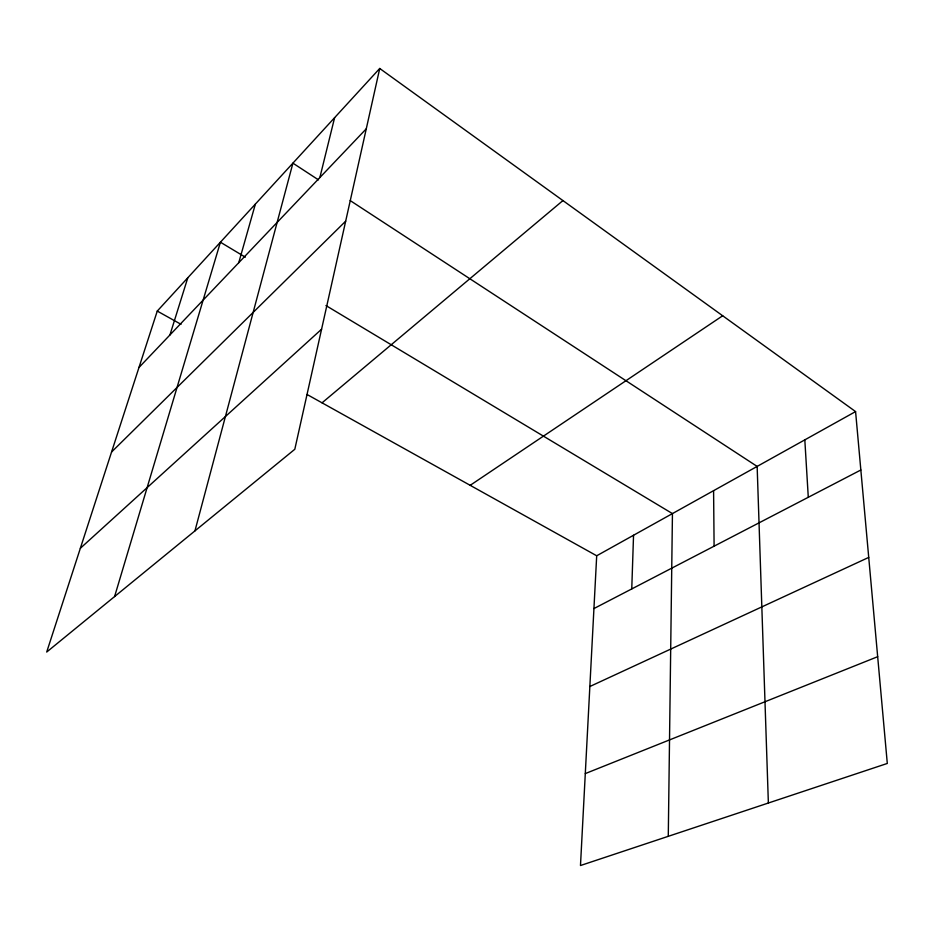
<?xml version="1.0" encoding="UTF-8"?>
<svg xmlns="http://www.w3.org/2000/svg" width="934" height="934" viewBox="0 0 934 934"><rect width="100%" height="100%" fill="white"/><g stroke="black" fill="none" stroke-linecap="round" stroke-linejoin="round"><path stroke-width="1.4" d="M668.277 836.315L672.445 513.595L325.943 305.558M631.758 588.934L633.544 535.264M855.579 411.59L596.698 555.777L580.481 865.526L887.3 763.452L855.579 411.59L379.729 68.474L157.262 311.08L46.7 652.049L294.805 449.277L379.729 68.474M319.86 177.553L334.606 117.696M194.949 530.886L292.914 163.158L318.494 179.877M238.754 262.711L255.367 204.091M114.59 596.569L220.412 242.21L245.327 257.165M169.941 334.956L187.792 277.795M138.979 367.471L366.268 128.822M111.566 452.009L345.673 221.183M80.359 548.27L321.576 329.212M322.043 402.834L562.933 200.577M470.176 485.33L722.683 315.762M593.942 608.559L860.844 470M589.856 686.513L868.725 557.411M585.303 773.586L877.68 656.695M157.262 311.08L181.009 324.308M307.076 394.498L596.698 555.777M350.18 200.565L757.147 466.416L768.367 803.018M804.816 439.867L808.284 497.285M713.588 490.677L714.101 546.192"/></g></svg>
